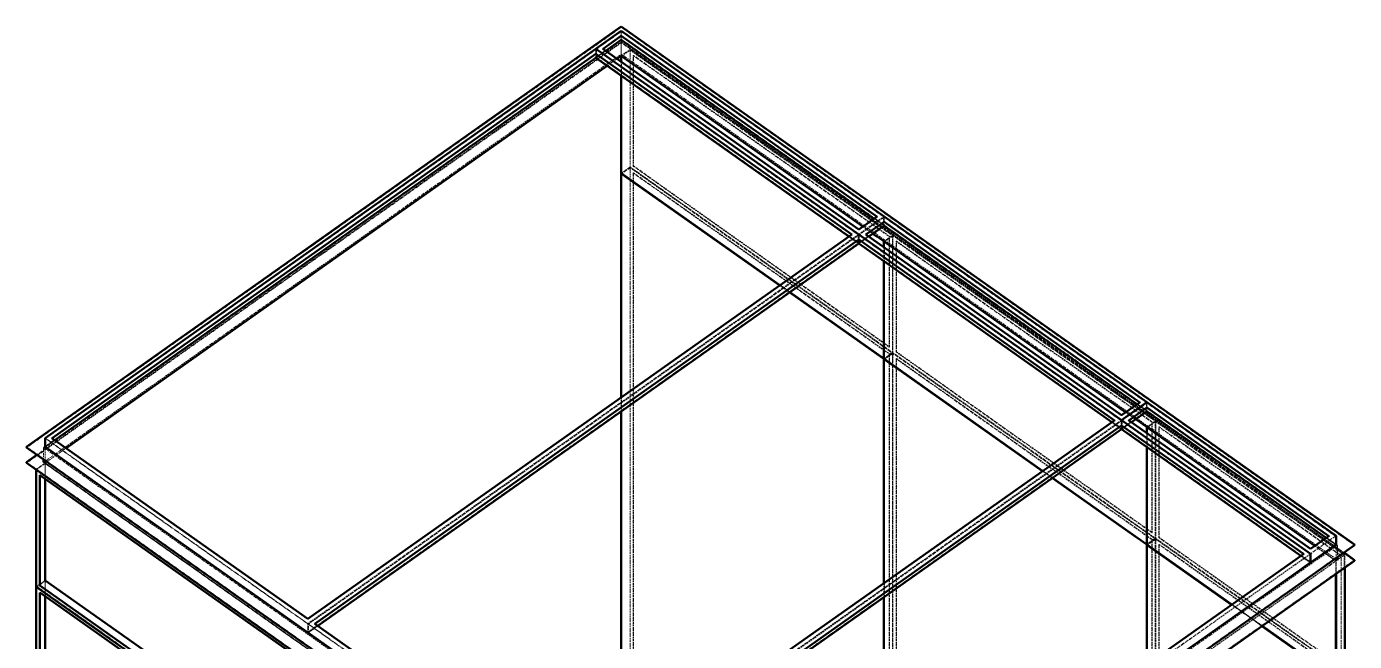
# Model space of a CAD drawing. Header units: millimetres. Extents: x 909 to 14018, y 345 to 10005.
# Drawn here: x 1117 to 4172, y 3787 to 5202 of the extents above; entities that cross this region are included whole.
import ezdxf

# ---------------------------------------------------------------- set-up
doc = ezdxf.new("R2010")
doc.units = ezdxf.units.MM
doc.linetypes.add('Hidden', pattern=[15, 5, -3, 5, -2])
for name, color, linetype, lineweight in [('Default', 7, 'Continuous', 50), ('Edges', 7, 'Hidden', 15), ('HiddenEdges', 2, 'Hidden', 15), ('HiddenSilhouettes', 2, 'Hidden', 15), ('Silhouettes', 7, 'Continuous', 50)]:
    doc.layers.add(name, color=color, linetype=linetype, lineweight=lineweight)

# ---------------------------------------------------------------- blocks, each defined once
blk = doc.blocks.new('Isometric')
at = {"layer": 'Edges'}
for points in [[(-551.5, 2646.7), (-495, 2686.7)], [(-495, 2686.7), (289.9, 2131.7)], [(-2241.5, 1451.7), (-572.8, 2631.7)], [(-572.8, 2631.7), (212.1, 2076.7)], [(-495, 2263.8), (-434.9, 2221.3)], [(-494.1, 2264.9), (-7.9, 1921.1)], [(254.6, 2076.7), (311.1, 2116.7)], [(-1435.4, 881.7), (233.3, 2061.7)], [(233.3, 2061.7), (1018.2, 1506.7)], [(289.9, 2069.5), (311.1, 2054.5)], [(307, 1696.8), (311.1, 1693.8)], [(1117.2, 1546.7), (1675.8, 1151.7)], [(-650.5, 311.7), (1039.4, 1506.7)], [(-629.3, 311.7), (1039.4, 1491.7)], [(1039.4, 1491.7), (1598.1, 1096.7)], [(1117.2, 1484.5), (1159.7, 1454.5)], [(-2262.7, 1451.7), (-1456.6, 881.7)], [(-2319.3, 1424.8), (-70.7, -165.2)], [(-2319.3, 1377.4), (-70.7, -212.6)], [(1087.2, 1145.1), (1117.2, 1123.8)], [(1619.3, 1096.7), (1697.1, 1151.7)], [(-70.7, -98.3), (1619.3, 1096.7)], [(-70.7, -175.6), (1701.3, 1077.4)], [(-2279, -691.2), (-2279, 977.6)], [(-2278.2, 1003.4), (-2261.9, 1014.9)], [(-1456.6, 881.7), (-650.5, 311.7)]]:
    blk.add_lwpolyline(points, dxfattribs=at)
for points in [[(-495, 2685.8, 0), (-495, 2686.7, 0)], [(-495, 2673.6, 0), (-495, 2685.8, 0)], [(-495, 2625.3, 0), (-495, 2673.6, 0)], [(-572.8, 2630.8, 0), (-572.8, 2631.7, 0)], [(-572.8, 2618.6, 0), (-572.8, 2630.8, 0)], [(-495, 2625.3, 0), (246.5, 2101, 0)], [(-495, 2624.5, 0), (-434.9, 2582, 0)], [(-494.1, 2606.1, 0), (-494.1, 2623.9, 0)], [(-494.1, 2264.9, 0), (-494.1, 2563, 0)], [(-494.1, 1577.3, 0), (-494.1, 2263.2, 0)], [(233.3, 2076.7, 0), (311.1, 2131.7, 0)], [(277, 2079.5, 0), (311.1, 2055.3, 0)], [(311.1, 2115.8, 0), (311.1, 2116.7, 0)], [(311.1, 2116.7, 0), (1096, 1561.7, 0)], [(311.1, 2103.6, 0), (311.1, 2115.8, 0)], [(-1456.6, 881.7, 0), (233.3, 2076.7, 0)], [(233.3, 2060.8, 0), (233.3, 2061.7, 0)], [(233.3, 2048.6, 0), (233.3, 2060.8, 0)], [(311.1, 2055.3, 0), (311.1, 2055.3, 0)], [(311.1, 2036.7, 0), (311.1, 2055.3, 0)], [(311.1, 2055.3, 0), (1052.6, 1531, 0)], [(311.1, 2054.5, 0), (337.1, 2036.1, 0)], [(312, 2036.1, 0), (312, 2053.9, 0)], [(311.1, 1694.7, 0), (311.1, 1993.6, 0)], [(312, 1694.9, 0), (312, 1993, 0)], [(22.6, 1899.6, 0), (310.3, 1696.1, 0)], [(311.1, 1693.8, 0), (311.1, 1696.8, 0)], [(311.1, 1006.7, 0), (311.1, 1694.7, 0)], [(311.1, 1693.8, 0), (362.4, 1657.6, 0)], [(312, 1694.9, 0), (798.2, 1351.1, 0)], [(312, 1007.3, 0), (312, 1693.2, 0)], [(-494.1, 574.9, 0), (-494.1, 1534.2, 0)], [(1060.7, 1506.7, 0), (1117.2, 1546.7, 0)], [(1082.5, 1509, 0), (1117.2, 1484.5, 0)], [(1083.1, 1509.5, 0), (1117.2, 1485.3, 0)], [(1117.2, 1545.8, 0), (1117.2, 1546.7, 0)], [(1117.2, 1533.6, 0), (1117.2, 1545.8, 0)], [(1039.4, 1490.8, 0), (1039.4, 1491.7, 0)], [(1039.4, 1478.6, 0), (1039.4, 1490.8, 0)], [(1117.2, 1485.3, 0), (1632.4, 1121, 0)], [(1118.1, 1466.1, 0), (1118.1, 1483.9, 0)], [(1118.1, 1124.9, 0), (1118.1, 1423, 0)], [(-2267, 1377.4, 0), (-70.7, -175.6, 0)], [(-2279, 998.8, 0), (-2279, 1338.2, 0)], [(828.7, 1329.6, 0), (1116.4, 1126.1, 0)], [(-70.7, -165.2, 0), (1753.6, 1124.8, 0)], [(1117.2, 1123.8, 0), (1146.8, 1102.9, 0)], [(1118.1, 1124.9, 0), (1378, 941.1, 0)], [(1118.1, 757.3, 0), (1118.1, 1123.2, 0)], [(-70.7, -212.6, 0), (1753.6, 1077.4, 0)], [(1697.1, 714.7, 0), (1697.1, 1035.3, 0)], [(-2279, 998.8, 0), (-2278.2, 999.4, 0)], [(-2279, 998.8, 0), (-1494.1, 443.8, 0)], [(311.1, 186.7, 0), (311.1, 963.6, 0)], [(312, 187.3, 0), (312, 964.2, 0)], [(-1456.6, 854.8, 0), (-1456.6, 881.7, 0)], [(1470.9, 875.4, 0), (1696.2, 716.1, 0)]]:
    blk.add_polyline3d(points, dxfattribs=at)
blk.add_polyline3d([(1117.2, 1485.3, 0)], close=True, dxfattribs=at)
at = {"layer": 'HiddenEdges'}
for points in [[(-495, 2712.7), (1753.6, 1122.7)], [(-495, 2674.8), (-495, 2701.7)], [(-2267, 1422.7), (-495, 2675.7)], [(-2262.7, 1424.8), (-495, 2674.8)], [(-495, 2665.3), (1753.6, 1075.3)], [(-2262.7, 1424.8), (-572.8, 2619.8)], [(-572.8, 2619.8), (-572.8, 2646.7)], [(-572.8, 2619.8), (233.3, 2049.8)], [(-468.1, 2283.3), (-468.1, 2642.3)], [(-457.5, 2626.2), (327.4, 2071.2)], [(-495, 2264.7), (-468.1, 2283.7)], [(-458.3, 2286.2), (-457.5, 2286.8)], [(-458.3, 2286.2), (326.5, 1731.2)], [(-495, 2263.8), (-494.1, 2264.4)], [(-457.5, 2265.6), (327.4, 1710.6)], [(-1456.6, 882), (231.6, 2075.8)], [(-1456.6, 856), (231.6, 2049.8)], [(235, 2075.8), (1039.4, 1507)], [(235, 2049.8), (1039.4, 1481)], [(254.6, 2075.8), (1039.4, 1520.8)], [(348.6, 2056.2), (1133.5, 1501.2)], [(-7.9, 1921.1), (22.6, 1899.6)], [(338, 1713.7), (1144.1, 1143.7)], [(338, 1713.3), (1142.4, 1144.5)], [(348.6, 1695.6), (1133.5, 1140.6)], [(1039.4, 1520.8), (1096, 1560.8)], [(1039.4, 1479.8), (1117.2, 1534.8)], [(1052.6, 1531), (1083.1, 1509.5)], [(1057, 1527.1), (1082.5, 1509)], [(1117.2, 1534.8), (1697.1, 1124.8)], [(-650.5, 325.8), (1018.2, 1505.8)], [(1041.1, 1479.8), (1619.3, 1071)], [(1060.7, 1505.8), (1619.3, 1110.8)], [(1117.2, 1485.3), (1144.1, 1504.3)], [(1132.6, 1500.6), (1133.5, 1501.2)], [(-2261, 1450.8), (-1456.6, 882)], [(-2241.5, 1450.8), (-1456.6, 895.8)], [(-2261, 1424.8), (-1456.6, 856)], [(-2289.6, 1356.3), (-1483.5, 786.3)], [(-2287.9, 1355.5), (-1483.5, 786.7)], [(-2262.7, 1014.7), (-2262.7, 1375.3)], [(-2262.7, 1375.3), (-70.7, -174.7)], [(-2262.7, 1374.5), (-1456.6, 804.5)], [(-2261.9, 1373.9), (-1457.5, 805.1)], [(798.2, 1351.1), (828.7, 1329.6)], [(-2278.2, 1338.8), (-1493.3, 783.8)], [(1132.6, 1140), (1133.5, 1140.6)], [(1153.9, 1146.2), (1712.5, 751.2)], [(1619.3, 1097), (1695.4, 1150.8)], [(1619.3, 1110.8), (1675.8, 1150.8)], [(1118.1, 1124.4), (1697.9, 714.4)], [(1154.7, 1125.6), (1713.3, 730.6)], [(1619.3, 1071), (1695.4, 1124.8)], [(1632.4, 1121), (1697.1, 1075.3)], [(-70.7, -174.7), (1697.1, 1075.3)], [(1667, 1095.7), (1697.1, 1074.5)], [(1697.1, 1075.3), (1723.9, 1094.3)], [(1712.5, 1090.6), (1713.3, 1091.2)], [(-2278.2, 978.2), (-1493.3, 423.2)], [(-2262.7, 1013.8), (-2261.9, 1014.4)], [(-2261.9, 1014.4), (-1455.8, 444.4)], [(-1454.9, 880.8), (-650.5, 312)], [(-1435.4, 880.8), (-650.5, 325.8)], [(-1454.9, 854.8), (-650.5, 286)]]:
    blk.add_lwpolyline(points, dxfattribs=at)
for points in [[(-2319.3, 1422.7, 0), (-495, 2712.7, 0)], [(-495, 2712.7, 0), (-495, 2714.8, 0)], [(-495, 2685.8, 0), (-495, 2699.6, 0)], [(-2319.3, 1375.3, 0), (-495, 2665.3, 0)], [(-495, 2675.7, 0), (1701.3, 1122.7, 0)], [(-495, 2630.4, 0), (-495, 2675.7, 0)], [(-495, 2674.8, 0), (1697.1, 1124.8, 0)], [(-495, 2673.6, 0), (-495, 2674.8, 0)], [(-572.8, 2630.8, 0), (-572.8, 2644.6, 0)], [(-571.1, 2645.8, 0), (233.3, 2077, 0)], [(-571.1, 2619.8, 0), (233.3, 2051, 0)], [(-551.5, 2645.8, 0), (233.3, 2090.8, 0)], [(-494.1, 2264.4, 0), (-494.1, 2625.1, 0)], [(-468.1, 2283.7, 0), (-468.1, 2644.3, 0)], [(-458.3, 2286.2, 0), (-458.3, 2625.6, 0)], [(-494.1, 2563, 0), (-494.1, 2606.1, 0)], [(-494.1, 2264.9, 0), (-468.1, 2283.3, 0)], [(-468.1, 593.7, 0), (-468.1, 2283.7, 0)], [(-468.1, 2283.7, 0), (338, 1713.7, 0)], [(-468.1, 2283.3, 0), (336.3, 1714.5, 0)], [(-468.1, 593.3, 0), (-468.1, 2281.6, 0)], [(-494.1, 574.4, 0), (-494.1, 2264.4, 0)], [(-458.3, 596.2, 0), (-458.3, 2265, 0)], [(233.3, 2090.8, 0), (289.9, 2130.8, 0)], [(233.3, 2077, 0), (309.4, 2130.8, 0)], [(311.1, 2115.8, 0), (311.1, 2129.6, 0)], [(233.3, 2051, 0), (309.4, 2104.8, 0)], [(233.3, 2090.8, 0), (233.3, 2091.7, 0)], [(246.5, 2101, 0), (277, 2079.5, 0)], [(311.1, 2104.8, 0), (1117.2, 1534.8, 0)], [(-1456.6, 895.8, 0), (212.1, 2075.8, 0)], [(233.3, 2051, 0), (233.3, 2077, 0)], [(233.3, 2060.8, 0), (233.3, 2074.6, 0)], [(310.3, 2055.1, 0), (336.3, 2073.5, 0)], [(311.1, 2055.3, 0), (338, 2074.3, 0)], [(311.1, 2054.5, 0), (312, 2055.1, 0)], [(311.1, 1993.6, 0), (311.1, 2036.7, 0)], [(326.5, 2070.6, 0), (327.4, 2071.2, 0)], [(327.4, 1731.8, 0), (327.4, 2071.2, 0)], [(338, 1713.3, 0), (338, 2072.3, 0)], [(347.8, 1716.2, 0), (347.8, 2055.6, 0)], [(312, 1993, 0), (312, 2036.1, 0)], [(310.3, 1694.4, 0), (336.3, 1712.8, 0)], [(312, 1694.9, 0), (338, 1713.3, 0)], [(338, 23.7, 0), (338, 1713.7, 0)], [(338, 23.3, 0), (338, 1711.6, 0)], [(347.8, 1716.2, 0), (348.6, 1716.8, 0)], [(347.8, 1716.2, 0), (1132.6, 1161.2, 0)], [(311.1, 1693.8, 0), (312, 1694.4, 0)], [(326.5, 1710, 0), (327.4, 1710.6, 0)], [(327.4, 41.8, 0), (327.4, 1710.6, 0)], [(347.8, 26.2, 0), (347.8, 1695, 0)], [(-494.1, 1534.2, 0), (-494.1, 1577.3, 0)], [(1039.4, 1507, 0), (1115.5, 1560.8, 0)], [(1117.2, 1545.8, 0), (1117.2, 1559.6, 0)], [(1039.4, 1481, 0), (1115.5, 1534.8, 0)], [(1039.4, 1520.8, 0), (1039.4, 1521.7, 0)], [(1039.4, 1481, 0), (1039.4, 1507, 0)], [(-650.5, 312, 0), (1037.7, 1505.8, 0)], [(-650.5, 286, 0), (1037.7, 1479.8, 0)], [(1039.4, 1490.8, 0), (1039.4, 1504.6, 0)], [(1039.4, 1479.8, 0), (1619.3, 1069.8, 0)], [(1041.1, 1505.8, 0), (1619.3, 1097, 0)], [(1116.4, 1485.1, 0), (1142.4, 1503.5, 0)], [(1117.2, 1484.5, 0), (1118.1, 1485.1, 0)], [(1118.1, 1124.4, 0), (1118.1, 1485.1, 0)], [(1133.5, 1161.8, 0), (1133.5, 1501.2, 0)], [(1144.1, 1143.3, 0), (1144.1, 1502.3, 0)], [(1153.9, 1146.2, 0), (1153.9, 1485.6, 0)], [(1154.7, 1486.2, 0), (1713.3, 1091.2, 0)], [(1118.1, 1423, 0), (1118.1, 1466.1, 0)], [(-2261.9, 1014.4, 0), (-2261.9, 1375.1, 0)], [(1116.4, 1124.4, 0), (1142.4, 1142.8, 0)], [(1118.1, 1124.9, 0), (1144.1, 1143.3, 0)], [(1133.5, -528.2, 0), (1133.5, 1140.6, 0)], [(1144.1, 1143.7, 0), (1723.9, 733.7, 0)], [(1144.1, 1143.3, 0), (1722.2, 734.5, 0)], [(1144.1, -546.7, 0), (1144.1, 1141.6, 0)], [(1153.9, 1146.2, 0), (1154.7, 1146.8, 0)], [(1153.9, -543.8, 0), (1153.9, 1125, 0)], [(1619.3, 1110.8, 0), (1619.3, 1111.7, 0)], [(-70.7, -84.2, 0), (1598.1, 1095.8, 0)], [(-70.7, -98, 0), (1617.6, 1095.8, 0)], [(-70.7, -124, 0), (1617.6, 1069.8, 0)], [(1619.3, 1071, 0), (1619.3, 1097, 0)], [(1696.2, 1075.1, 0), (1722.2, 1093.5, 0)], [(1697.1, 1035.3, 0), (1697.1, 1075.3, 0)], [(1697.1, 1074.5, 0), (1697.9, 1075.1, 0)], [(1713.3, 751.8, 0), (1713.3, 1091.2, 0)], [(-2289.6, 995.7, 0), (-2262.7, 1014.7, 0)], [(-2287.9, 996.5, 0), (-2278.2, 1003.4, 0)], [(-2287.9, 994.8, 0), (-1483.5, 426, 0)], [(-2262.7, -675.3, 0), (-2262.7, 1014.7, 0)], [(-2262.7, 1014.7, 0), (-1456.6, 444.7, 0)], [(-2262.7, 1013.8, 0), (-1456.6, 443.8, 0)], [(-2261.9, -675.6, 0), (-2261.9, 1014.4, 0)], [(-2261.9, 1013.2, 0), (-1457.5, 444.4, 0)], [(311.1, 963.6, 0), (311.1, 1006.7, 0)], [(312, 964.2, 0), (312, 1007.3, 0)], [(1378, 941.1, 0), (1470.9, 875.4, 0)], [(-1456.6, 895.8, 0), (-1456.6, 896.7, 0)], [(-1456.6, 856, 0), (-1456.6, 882, 0)]]:
    blk.add_polyline3d(points, dxfattribs=at)
at = {"layer": 'HiddenSilhouettes'}
for points in [[(-2287.3, 1400.1), (-495, 2667.4)], [(-495, 2667.4), (1721.6, 1100.1)], [(-2267, 1377.4), (-495, 2630.4)], [(-572.8, 2644.6), (231.6, 2075.8)], [(-571.1, 2619.8), (-542.3, 2640.1)], [(-551.5, 2645.8), (-550.9, 2646.2)], [(-538.6, 2594.5), (-508.1, 2616)], [(-495, 2625.3), (-468.1, 2644.3)], [(-493.5, 2624.3), (-468.1, 2642.3)], [(-468.1, 2642.3), (336.3, 2073.5)], [(-458.3, 2625.6), (-457.5, 2626.2)], [(-458.3, 2625.6), (326.5, 2070.6)], [(-468.1, 2281.6), (336.3, 1712.8)], [(-494.1, 2264.4), (312, 1694.4)], [(-458.3, 2265), (-457.5, 2265.6)], [(-458.3, 2265), (326.5, 1710)], [(235, 2075.8), (311.1, 2129.6)], [(280.7, 2125.1), (309.4, 2104.8)], [(311.1, 2129.6), (1115.5, 1560.8)], [(233.3, 2049.8), (311.1, 2104.8)], [(245.9, 2100.6), (276.4, 2079)], [(-1456.6, 854.8), (233.3, 2049.8)], [(-1454.9, 880.8), (233.3, 2074.6)], [(202.9, 2070.1), (231.6, 2049.8)], [(233.3, 2074.6), (1037.7, 1505.8)], [(235, 2049.8), (263.8, 2070.1)], [(254.6, 2075.8), (255.2, 2076.2)], [(312, 2055.1), (1118.1, 1485.1)], [(338, 2074.3), (1144.1, 1504.3)], [(-9.1, 1920.3), (21.4, 1898.7)], [(-8.5, 1920.7), (22, 1899.1)], [(311.1, 1694.7), (338, 1713.7)], [(312, 1693.2), (338, 1711.6)], [(348.6, 1716.8), (1133.5, 1161.8)], [(1086.8, 1555.1), (1115.5, 1534.8)], [(1095.4, 1561.2), (1096, 1560.8)], [(1052, 1530.6), (1057, 1527.1)], [(-650.5, 284.8), (1039.4, 1479.8)], [(-648.8, 310.8), (1039.4, 1504.6)], [(1009, 1500.1), (1037.7, 1479.8)], [(1017.6, 1506.2), (1018.2, 1505.8)], [(1039.4, 1504.6), (1617.6, 1095.8)], [(1041.1, 1479.8), (1069.9, 1500.1)], [(1118.1, 1485.1), (1697.9, 1075.1)], [(1118.7, 1484.3), (1144.1, 1502.3)], [(1144.1, 1502.3), (1722.2, 1093.5)], [(1153.9, 1485.6), (1154.7, 1486.2)], [(1153.9, 1485.6), (1712.5, 1090.6)], [(-2261, 1424.8), (-2232.3, 1445.1)], [(-2241.5, 1450.8), (-2240.9, 1451.2)], [(-2262.7, 1375.3), (-2198.1, 1421)], [(-2289.6, 1356.3), (-2262.7, 1375.3)], [(-2262.7, 1375.3), (-1456.6, 805.3)], [(-2262.7, 1374.5), (-2261.9, 1375.1)], [(-2262.7, 1013.8), (-2262.7, 1374.5)], [(797, 1350.3), (827.5, 1328.7)], [(797.6, 1350.7), (828.1, 1329.1)], [(1117.2, 1124.7), (1144.1, 1143.7)], [(1118.1, 1123.2), (1144.1, 1141.6)], [(1132.6, 1161.2), (1133.5, 1161.8)], [(1144.1, 1141.6), (1722.2, 732.8)], [(1154.7, 1146.8), (1713.3, 751.8)], [(1666.6, 1145.1), (1695.4, 1124.8)], [(1675.2, 1151.2), (1675.8, 1150.8)], [(-70.7, -130.3), (1701.3, 1122.7)], [(1153.9, 1125), (1154.7, 1125.6)], [(1153.9, 1125), (1712.5, 730)], [(1597.5, 1096.2), (1598.1, 1095.8)], [(-2279, 977.6), (-2278.2, 978.2)], [(-1454.9, 854.8), (-1426.2, 875.1)], [(-1435.4, 880.8), (-1434.8, 881.2)]]:
    blk.add_lwpolyline(points, dxfattribs=at)
for points in [[(-571.1, 2645.8, 0), (-495, 2699.6, 0)], [(-495, 2699.6, 0), (309.4, 2130.8, 0)], [(-2261, 1450.8, 0), (-572.8, 2644.6, 0)], [(-571.1, 2619.8, 0), (-571.1, 2645.8, 0)], [(-551.5, 2645.8, 0), (-551.5, 2646.7, 0)], [(-495, 2630.4, 0), (1701.3, 1077.4, 0)], [(-495, 2624.5, 0), (-494.1, 2625.1, 0)], [(-494.1, 2625.1, 0), (312, 2055.1, 0)], [(-468.1, 2644.3, 0), (338, 2074.3, 0)], [(-457.5, 2286.8, 0), (-457.5, 2626.2, 0)], [(-495, 2563.6, 0), (-495, 2606.7, 0)], [(-494.1, 2263.2, 0), (-468.1, 2281.6, 0)], [(-457.5, 2286.8, 0), (327.4, 1731.8, 0)], [(-457.5, 596.8, 0), (-457.5, 2265.6, 0)], [(289.3, 2131.2, 0), (289.9, 2130.8, 0)], [(289.9, 2130.8, 0), (289.9, 2131.7, 0)], [(309.4, 2104.8, 0), (309.4, 2130.8, 0)], [(311.1, 2120.9, 0), (311.1, 2131.7, 0)], [(211.5, 2076.2, 0), (212.1, 2075.8, 0)], [(212.1, 2075.8, 0), (212.1, 2076.7, 0)], [(231.6, 2049.8, 0), (231.6, 2075.8, 0)], [(233.3, 2049.8, 0), (233.3, 2076.7, 0)], [(233.3, 2049.8, 0), (1039.4, 1479.8, 0)], [(235, 2049.8, 0), (235, 2075.8, 0)], [(254.6, 2075.8, 0), (254.6, 2076.7, 0)], [(310.3, 1994.2, 0), (310.3, 2037.3, 0)], [(312, 2036.1, 0), (312, 2055.1, 0)], [(312.6, 2054.3, 0), (338, 2072.3, 0)], [(326.5, 1731.2, 0), (326.5, 2070.6, 0)], [(336.3, 1714.5, 0), (336.3, 2073.5, 0)], [(338, 2036.1, 0), (338, 2074.3, 0)], [(338, 2072.3, 0), (1142.4, 1503.5, 0)], [(347.8, 2055.6, 0), (348.6, 2056.2, 0)], [(347.8, 2055.6, 0), (1132.6, 1500.6, 0)], [(348.6, 1716.8, 0), (348.6, 2056.2, 0)], [(310.3, 1696.1, 0), (336.3, 1714.5, 0)], [(326.5, 1731.2, 0), (327.4, 1731.8, 0)], [(336.3, 24.5, 0), (336.3, 1712.8, 0)], [(338, 1711.6, 0), (1142.4, 1142.8, 0)], [(312, 1694.4, 0), (312, 1696.8, 0)], [(312, 1611.9, 0), (312, 1694.4, 0)], [(312, 1694.4, 0), (1118.1, 1124.4, 0)], [(326.5, 41.2, 0), (326.5, 1710, 0)], [(347.8, 1695, 0), (348.6, 1695.6, 0)], [(347.8, 1695, 0), (1132.6, 1140, 0)], [(348.6, 26.8, 0), (348.6, 1695.6, 0)], [(-495, 1533.6, 0), (-495, 1576.7, 0)], [(1041.1, 1505.8, 0), (1117.2, 1559.6, 0)], [(1096, 1560.8, 0), (1096, 1561.7, 0)], [(1115.5, 1534.8, 0), (1115.5, 1560.8, 0)], [(1117.2, 1534.8, 0), (1117.2, 1561.7, 0)], [(1117.2, 1559.6, 0), (1695.4, 1150.8, 0)], [(1018.2, 1505.8, 0), (1018.2, 1506.7, 0)], [(1037.7, 1479.8, 0), (1037.7, 1505.8, 0)], [(1039.4, 1479.8, 0), (1039.4, 1506.7, 0)], [(1041.1, 1479.8, 0), (1041.1, 1505.8, 0)], [(1060.7, 1505.8, 0), (1060.7, 1506.7, 0)], [(1060.7, 1505.8, 0), (1061.3, 1506.2, 0)], [(1116.4, 1424.2, 0), (1116.4, 1467.3, 0)], [(1117.2, 1423.6, 0), (1117.2, 1466.7, 0)], [(1132.6, 1161.2, 0), (1132.6, 1500.6, 0)], [(1142.4, 1144.5, 0), (1142.4, 1503.5, 0)], [(1144.1, 1442.2, 0), (1144.1, 1504.3, 0)], [(1144.1, 1504.3, 0), (1723.9, 1094.3, 0)], [(1154.7, 1146.8, 0), (1154.7, 1486.2, 0)], [(-2261, 1424.8, 0), (-2261, 1450.8, 0)], [(-2241.5, 1450.8, 0), (-2241.5, 1451.7, 0)], [(-2267, 1385.7, 0), (-2267, 1422.7, 0)], [(-2267, 1422.7, 0), (-70.7, -130.3, 0)], [(-2262.7, 1375.3, 0), (-2262.7, 1424.8, 0)], [(-2289.6, 1354.3, 0), (-2289.6, 1356.3, 0)], [(-2287.9, 1355.5, 0), (-2261.9, 1373.9, 0)], [(-2287.9, 996.5, 0), (-2287.9, 1355.5, 0)], [(-2261.9, 1375.1, 0), (-1455.8, 805.1, 0)], [(-2261.9, 1326.1, 0), (-2261.9, 1373.9, 0)], [(-2279, 1338.2, 0), (-2278.2, 1338.8, 0)], [(-2278.2, 1337.6, 0), (-2278.2, 1338.8, 0)], [(1116.4, 1126.1, 0), (1142.4, 1144.5, 0)], [(1142.4, -545.5, 0), (1142.4, 1142.8, 0)], [(1144.1, 1102.9, 0), (1144.1, 1143.7, 0)], [(1675.8, 1150.8, 0), (1675.8, 1151.7, 0)], [(1695.4, 1124.8, 0), (1695.4, 1150.8, 0)], [(1117.2, 1123.8, 0), (1118.1, 1124.4, 0)], [(1118.1, 1102.9, 0), (1118.1, 1124.4, 0)], [(1132.6, -528.8, 0), (1132.6, 1140, 0)], [(1154.7, -543.2, 0), (1154.7, 1125.6, 0)], [(1631.8, 1120.6, 0), (1667, 1095.7, 0)], [(1697.1, 1075.3, 0), (1697.1, 1124.8, 0)], [(1701.3, 1085.7, 0), (1701.3, 1122.7, 0)], [(1588.8, 1090.1, 0), (1617.6, 1069.8, 0)], [(1598.1, 1095.8, 0), (1598.1, 1096.7, 0)], [(1617.6, 1069.8, 0), (1617.6, 1095.8, 0)], [(1696.2, 1034.7, 0), (1696.2, 1075.1, 0)], [(1697.9, 1035.9, 0), (1697.9, 1075.1, 0)], [(1712.5, 751.2, 0), (1712.5, 1090.6, 0)], [(1722.2, 734.5, 0), (1722.2, 1093.5, 0)], [(1723.9, 1054.3, 0), (1723.9, 1094.3, 0)], [(-2287.9, 994.8, 0), (-2261.9, 1013.2, 0)], [(-2287.9, 996.5, 0), (-1483.5, 427.7, 0)], [(-2287.9, -693.5, 0), (-2287.9, 994.8, 0)], [(-2278.2, 977, 0), (-2278.2, 978.2, 0)], [(-2262.7, -676.2, 0), (-2262.7, 1013.8, 0)], [(-2261.9, 965.5, 0), (-2261.9, 1013.2, 0)], [(310.3, 963, 0), (310.3, 1006.1, 0)], [(1376.8, 940.3, 0), (1469.7, 874.6, 0)], [(1377.4, 940.7, 0), (1470.3, 875, 0)], [(-1454.9, 854.8, 0), (-1454.9, 880.8, 0)], [(-1435.4, 880.8, 0), (-1435.4, 881.7, 0)]]:
    blk.add_polyline3d(points, dxfattribs=at)
at = {"layer": 'Silhouettes'}
for points in [[(-2319.3, 1424.8), (-495, 2714.8)], [(-572.8, 2646.7), (-495, 2701.7)], [(-495, 2714.8), (1753.6, 1124.8)], [(-495, 2701.7), (311.1, 2131.7)], [(-542.3, 2640.1), (-495, 2673.6)], [(-495, 2685.8), (289.3, 2131.2)], [(-2262.7, 1451.7), (-572.8, 2646.7)], [(-2232.3, 1445.1), (-572.8, 2618.6)], [(-551.5, 2646.7), (233.3, 2091.7)], [(-494.1, 2623.9), (-493.5, 2624.3)], [(-494.1, 2623.9), (245.9, 2100.6)], [(-494.1, 2263.2), (-9.1, 1920.3)], [(311.1, 2131.7), (1117.2, 1561.7)], [(255.2, 2076.2), (311.1, 2115.8)], [(276.4, 2079), (289.9, 2069.5)], [(311.1, 2103.6), (1086.8, 1555.1)], [(-1456.6, 896.7), (212.1, 2076.7)], [(-1434.8, 881.2), (233.3, 2060.8)], [(233.3, 2076.7), (1039.4, 1506.7)], [(233.3, 2060.8), (1017.6, 1506.2)], [(233.3, 2048.6), (1009, 1500.1)], [(254.6, 2076.7), (1039.4, 1521.7)], [(289.9, 2070.3), (338.3, 2036.1)], [(22, 1899.1), (311.1, 1694.7)], [(311.1, 1694.7), (797.6, 1350.7)], [(312, 1693.2), (797, 1350.3)], [(312, 1693.2), (312, 1693.2)], [(1039.4, 1521.7), (1096, 1561.7)], [(1117.2, 1561.7), (1697.1, 1151.7)], [(1061.3, 1506.2), (1117.2, 1545.8)], [(1117.2, 1533.6), (1666.6, 1145.1)], [(-650.5, 326.7), (1018.2, 1506.7)], [(-620.1, 305.1), (1039.4, 1478.6)], [(1039.4, 1506.7), (1619.3, 1096.7)], [(1039.4, 1490.8), (1597.5, 1096.2)], [(1060.7, 1506.7), (1619.3, 1111.7)], [(-2262.7, 1424.8), (-2262.7, 1451.7)], [(-2241.5, 1451.7), (-1456.6, 896.7)], [(-2319.3, 1422.7), (-70.7, -167.3)], [(-2319.3, 1377.4), (-2287.3, 1400.1)], [(-2262.7, 1424.8), (-70.7, -125.2)], [(-2319.3, 1375.3), (-70.7, -214.7)], [(1619.3, 1111.7), (1675.8, 1151.7)], [(-70.7, -125.2), (1697.1, 1124.8)], [(1117.2, 1124.7), (1377.4, 940.7)], [(1118.1, 1123.2), (1376.8, 940.3)], [(1721.6, 1100.1), (1753.6, 1077.4)], [(-70.7, -83.3), (1598.1, 1096.7)], [(-70.7, -214.7), (1753.6, 1075.3)], [(1594.5, 1052.3), (1619.3, 1069.8)], [(-2289.6, 995.7), (-1483.5, 425.7)], [(-2279, 977.6), (-1494.1, 422.6)], [(-2278.2, 999.4), (-1494.1, 445)], [(-1435.4, 881.7), (-650.5, 326.7)], [(1469.7, 874.6), (1667, 735.1)], [(1470.3, 875), (1697.1, 714.7)]]:
    blk.add_lwpolyline(points, dxfattribs=at)
for points in [[(-550.9, 2646.2, 0), (-495, 2685.8, 0)], [(-495, 2673.6, 0), (280.7, 2125.1, 0)], [(-2240.9, 1451.2, 0), (-572.8, 2630.8, 0)], [(-572.8, 2646.7, 0), (233.3, 2076.7, 0)], [(-572.8, 2630.8, 0), (211.5, 2076.2, 0)], [(-572.8, 2618.6, 0), (202.9, 2070.1, 0)], [(-508.1, 2616, 0), (-495, 2625.3, 0)], [(-495, 2606.7, 0), (-495, 2625.3, 0)], [(-2198.1, 1421, 0), (-538.6, 2594.5, 0)], [(-495, 2264.7, 0), (-495, 2563.6, 0)], [(-495, 2263.8, 0), (-495, 2290.6, 0)], [(-495, 1576.7, 0), (-495, 2264.7, 0)], [(-495, 2264.7, 0), (-8.5, 1920.7, 0)], [(233.3, 2091.7, 0), (289.9, 2131.7, 0)], [(263.8, 2070.1, 0), (311.1, 2103.6, 0)], [(311.1, 2115.8, 0), (1095.4, 1561.2, 0)], [(-1426.2, 875.1, 0), (233.3, 2048.6, 0)], [(310.3, 2037.3, 0), (310.3, 2055.1, 0)], [(312, 2053.9, 0), (312.6, 2054.3, 0)], [(312, 2053.9, 0), (1052, 1530.6, 0)], [(310.3, 1696.1, 0), (310.3, 1994.2, 0)], [(21.4, 1898.7, 0), (307, 1696.8, 0)], [(310.3, 1006.1, 0), (310.3, 1694.4, 0)], [(1039.4, 1506.7, 0), (1117.2, 1561.7, 0)], [(-495, 574.7, 0), (-495, 1533.6, 0)], [(1069.9, 1500.1, 0), (1117.2, 1533.6, 0)], [(1117.2, 1545.8, 0), (1675.2, 1151.2, 0)], [(-628.7, 311.2, 0), (1039.4, 1490.8, 0)], [(1039.4, 1478.6, 0), (1588.8, 1090.1, 0)], [(1087.2, 1506.6, 0), (1159.7, 1455.3, 0)], [(1116.4, 1467.3, 0), (1116.4, 1485.1, 0)], [(1117.2, 1466.7, 0), (1117.2, 1485.3, 0)], [(1118.1, 1483.9, 0), (1118.7, 1484.3, 0)], [(1118.1, 1483.9, 0), (1631.8, 1120.6, 0)], [(-2319.3, 1422.7, 0), (-2319.3, 1424.8, 0)], [(-2267, 1377.4, 0), (-2267, 1385.7, 0)], [(1116.4, 1126.1, 0), (1116.4, 1424.2, 0)], [(1117.2, 1124.7, 0), (1117.2, 1423.6, 0)], [(-2319.3, 1375.3, 0), (-2319.3, 1377.4, 0)], [(-2289.6, 995.7, 0), (-2289.6, 1354.3, 0)], [(-2279, 1338.2, 0), (-1494.1, 783.2, 0)], [(-2278.2, 999.4, 0), (-2278.2, 1337.6, 0)], [(-2261.9, 1014.9, 0), (-2261.9, 1326.1, 0)], [(827.5, 1328.7, 0), (1087.2, 1145.1, 0)], [(828.1, 1329.1, 0), (1117.2, 1124.7, 0)], [(1117.2, 1123.8, 0), (1117.2, 1187.7, 0)], [(1697.1, 1124.8, 0), (1697.1, 1151.7, 0)], [(-70.7, -167.3, 0), (1753.6, 1122.7, 0)], [(1116.4, 756.1, 0), (1116.4, 1124.4, 0)], [(1117.2, 756.7, 0), (1117.2, 1124.7, 0)], [(1118.1, 1123.2, 0), (1118.1, 1123.2, 0)], [(1753.6, 1122.7, 0), (1753.6, 1124.8, 0)], [(1619.3, 1069.8, 0), (1619.3, 1096.7, 0)], [(1701.3, 1077.4, 0), (1701.3, 1085.7, 0)], [(1753.6, 1075.3, 0), (1753.6, 1077.4, 0)], [(1696.2, 716.1, 0), (1696.2, 1034.7, 0)], [(1697.9, 715.3, 0), (1697.9, 1035.9, 0)], [(1723.9, 733.7, 0), (1723.9, 1054.3, 0)], [(-2289.6, -694.3, 0), (-2289.6, 995.7, 0)], [(-2261.9, 1014.9, 0), (-1494.1, 472, 0)], [(-2278.2, -690.6, 0), (-2278.2, 977, 0)], [(-2261.9, -675.1, 0), (-2261.9, 965.5, 0)], [(310.3, 186.1, 0), (310.3, 963, 0)], [(-1456.6, 854.8, 0), (-1449.6, 849.8, 0)]]:
    blk.add_polyline3d(points, dxfattribs=at)

msp = doc.modelspace()

# ---------------------------------------------------------------- block references
at = {"layer": 'Default', "xscale": 0.75, "yscale": 0.75, "zscale": 0.75}
msp.add_blockref('Isometric', (2856.5, 3166), dxfattribs=at)

doc.saveas('drawing.dxf')
